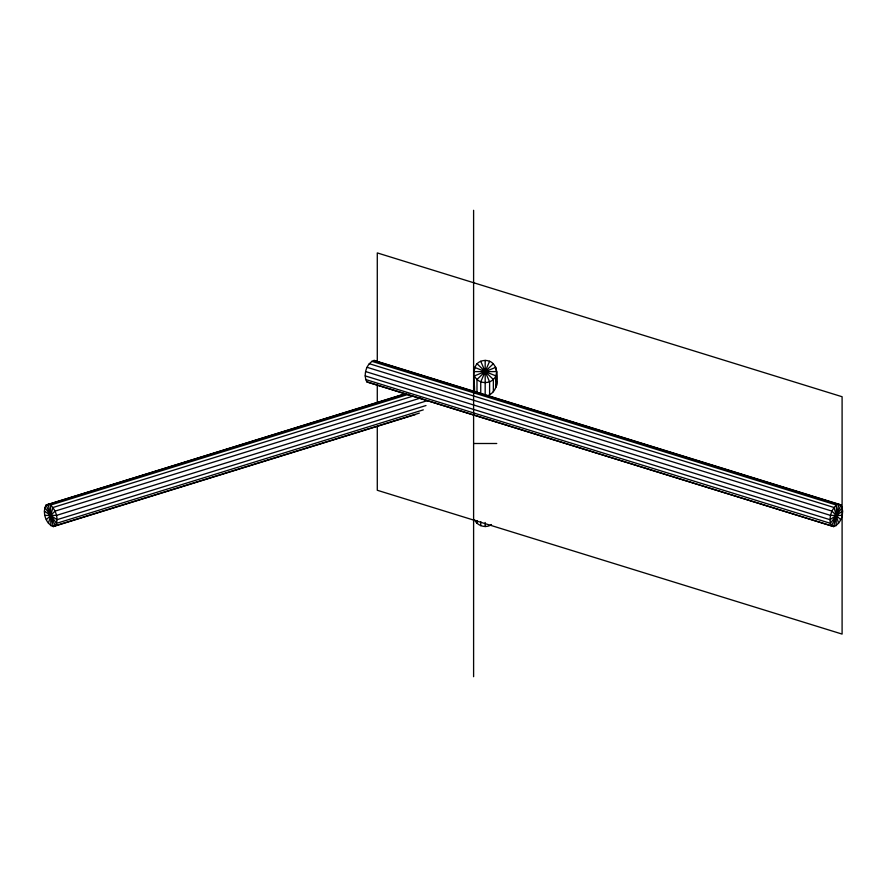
<?xml version="1.0" encoding="UTF-8"?>
<svg xmlns="http://www.w3.org/2000/svg" width="887" height="887" viewBox="0 0 887 887"><rect width="100%" height="100%" fill="white"/><g stroke="black" fill="none" stroke-linecap="round" stroke-linejoin="round"><path stroke-width="1.33" d="M836.131 525.736L836.496 505.08L838.902 504.226L840.92 505.08C844.834 512.098 841.441 523.718 833.713 526.59L366.885 381.92C362.971 374.902 366.364 363.282 374.092 360.41L838.902 504.226L833.713 526.59L366.885 381.92M415.438 414.539L53.287 526.59C45.559 523.718 42.166 512.098 46.08 505.08L406.202 393.429M474.257 382.807L473.603 386.355L474.478 390.801L475.731 392.553M486.564 396.045C493.449 394.305 498.272 386.3 496.088 379.425M474.478 390.801C475.099 380.623 469.046 361.319 485.178 360.41C498.073 360.676 497.906 376.177 496.753 385.435M48.43 523.319L52.954 507.497L412.754 396.179M489.602 361.264L480.743 381.92L480.743 393.695M842.24 507.497L830.387 523.319L831.696 525.736L840.92 505.08L377.43 361.674M46.335 519.682L55.049 511.123L420.782 397.964M493.36 363.681L476.984 379.503L476.984 392.952M842.65 511.123L829.966 519.682L365.156 375.877M491.487 524.527C485.91 528.652 477.25 525.924 474.478 519.682M403.452 394.504L46.08 505.08L55.304 525.736L419.329 413.109M408.807 394.216L50.504 505.08L48.098 504.226L53.287 526.59L55.304 525.736C59.141 519.095 55.892 509.958 50.504 505.08L50.869 525.736M427.401 400.647L56.48 515.402L44.904 515.402M425.993 405.525L57.034 519.682L44.35 511.123M423.299 409.861L56.613 523.319L44.76 507.497M473.603 371.598L496.753 371.598L495.866 375.877L495.866 387.486M473.603 443.5L496.753 443.5M842.096 515.402L830.52 515.402L365.71 371.598M371.675 361.264L836.496 505.08C831.418 509.471 829.212 516.777 830.387 523.319L365.566 379.503M369.236 363.681L834.046 507.497L838.57 523.319M367.14 367.318L831.951 511.123L840.665 519.682M374.092 360.41L376.11 361.264M476.984 363.681L493.36 379.503L493.36 391.766M480.743 361.264L489.602 381.92L489.602 394.948M842.096 507.131L842.096 396.733L377.285 252.917L377.285 361.929M842.096 509.892L842.096 634.083L377.285 490.267L377.285 426.791M495.866 370.067L495.866 367.318L474.478 375.877C478.215 384.781 492.13 384.781 495.866 375.877L474.478 367.318L474.478 369.912M485.178 360.41L485.178 395.17M485.178 522.476L485.178 526.59M480.743 521.589L480.743 525.736M476.984 520.569L476.984 523.319M473.603 210.297L473.603 676.703M377.285 384.016L377.285 403.33"/></g></svg>
